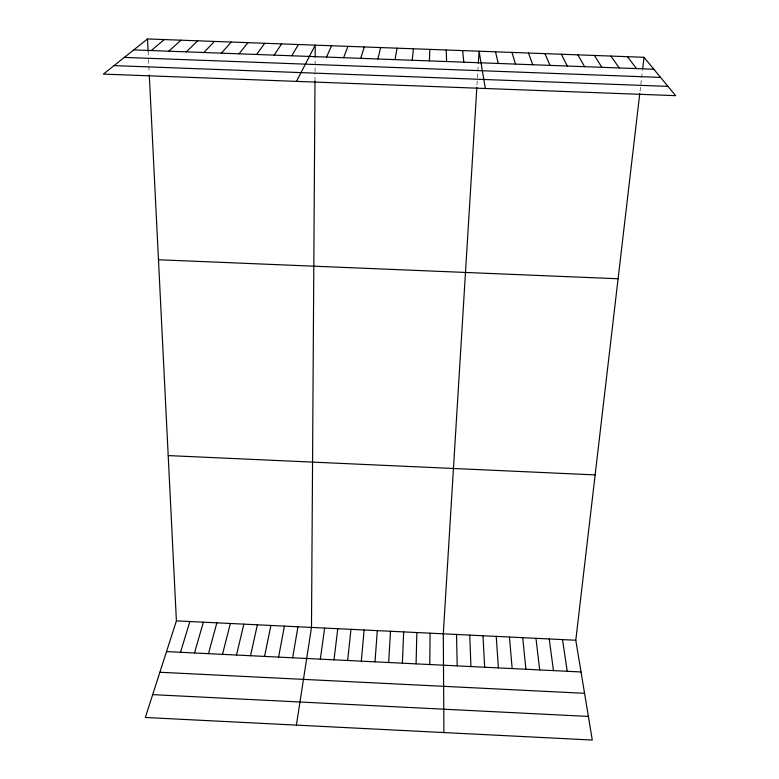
<?xml version="1.0" encoding="UTF-8"?>
<svg xmlns="http://www.w3.org/2000/svg" width="779" height="779" viewBox="0 0 779 779"><rect width="100%" height="100%" fill="white"/><g stroke="black" fill="none" stroke-linecap="round" stroke-linejoin="round"><path stroke-width="0.58" stroke-dasharray="3.9 2.92" d="M314.989 81.23L315.037 72.875M315.047 71.678L315.135 58.474M477.001 84.96L477.371 78.961M477.449 77.764L478.257 64.54M640.046 91.094L642.548 69.759M148.107 51.044L148.351 55.884M148.526 59.467L149.178 72.622"/><path stroke-width="1.17" d="M314.989 81.23L311.493 627.426L296.4 725.113M315.144 57.256L315.222 45.143L296.487 81.376M429.774 664.536L430.076 633.181M416.074 663.864L416.872 632.538M429.414 60.898L429.804 49.379M402.373 663.192L403.678 631.896M388.682 662.52L390.483 631.253M476.855 87.326L443.29 633.824L443.913 732.562M478.335 63.323L479.075 51.2L485.336 88.494M375.001 661.838L377.309 630.62M361.32 661.167L364.124 629.977M412.227 60.265L413.406 48.775M347.648 660.495L350.959 629.335M149.295 74.988L176.405 620.873L145.322 717.488L592.283 740.05L575.788 640.25L639.773 93.47M642.675 68.63L643.999 57.295L147.504 38.95L103.383 74.102L675.617 95.661L643.999 57.295M333.987 659.832L337.794 628.702M320.335 659.161L324.639 628.059M292.641 657.797L297.948 626.764M395.06 59.623L397.017 48.171M278.6 657.106L284.413 626.112M264.558 656.415L270.888 625.449M250.526 655.723L257.372 624.797M236.504 655.042L243.856 624.145M377.903 58.99L380.639 47.568M222.492 654.35L230.35 623.482M208.49 653.659L216.854 622.83M194.497 652.968L203.368 622.178M180.504 652.286L189.881 621.525M360.755 58.347L364.26 46.964M343.617 57.714L347.901 46.36M326.498 57.071L331.562 45.757M291.765 55.786L298.396 44.53M274.159 55.124L281.589 43.906M256.564 54.472L264.792 43.283M238.978 53.819L248.004 42.66M221.411 53.167L231.227 42.047M203.855 52.514L214.459 41.423M186.308 51.862L197.7 40.81M168.78 51.21L180.962 40.187M151.262 50.557L164.223 39.563M133.754 49.905L653.844 69.243M124.358 57.393L660.573 77.413M114.055 65.602L667.963 86.381M158.478 259.758L618.088 278.765M168.196 455.579L595.137 474.898M176.405 620.873L575.788 640.25M166.521 651.595L581.027 671.965M159.87 672.258L584.562 693.31M152.674 694.634L588.379 716.427M627.465 56.692L636.511 68.601M610.931 56.078L619.188 67.958M594.416 55.465L601.875 67.315M577.901 54.851L584.581 66.673M561.406 54.248L567.287 66.03M544.92 53.634L550.013 65.387M528.444 53.03L532.748 64.745M511.978 52.417L515.494 64.102M495.522 51.813L498.258 63.459M562.506 639.608L567.239 671.294M549.234 638.965L553.46 670.612M535.962 638.313L539.691 669.94M522.709 637.67L525.922 669.258M462.638 50.596L463.807 62.184M509.456 637.027L512.163 668.586M496.204 636.385L498.414 667.905M482.97 635.742L484.674 667.233M147.504 38.95L148.107 51.044M469.737 635.099L470.935 666.561M446.221 49.992L446.601 61.541M456.513 634.457L457.205 665.879"/></g></svg>
